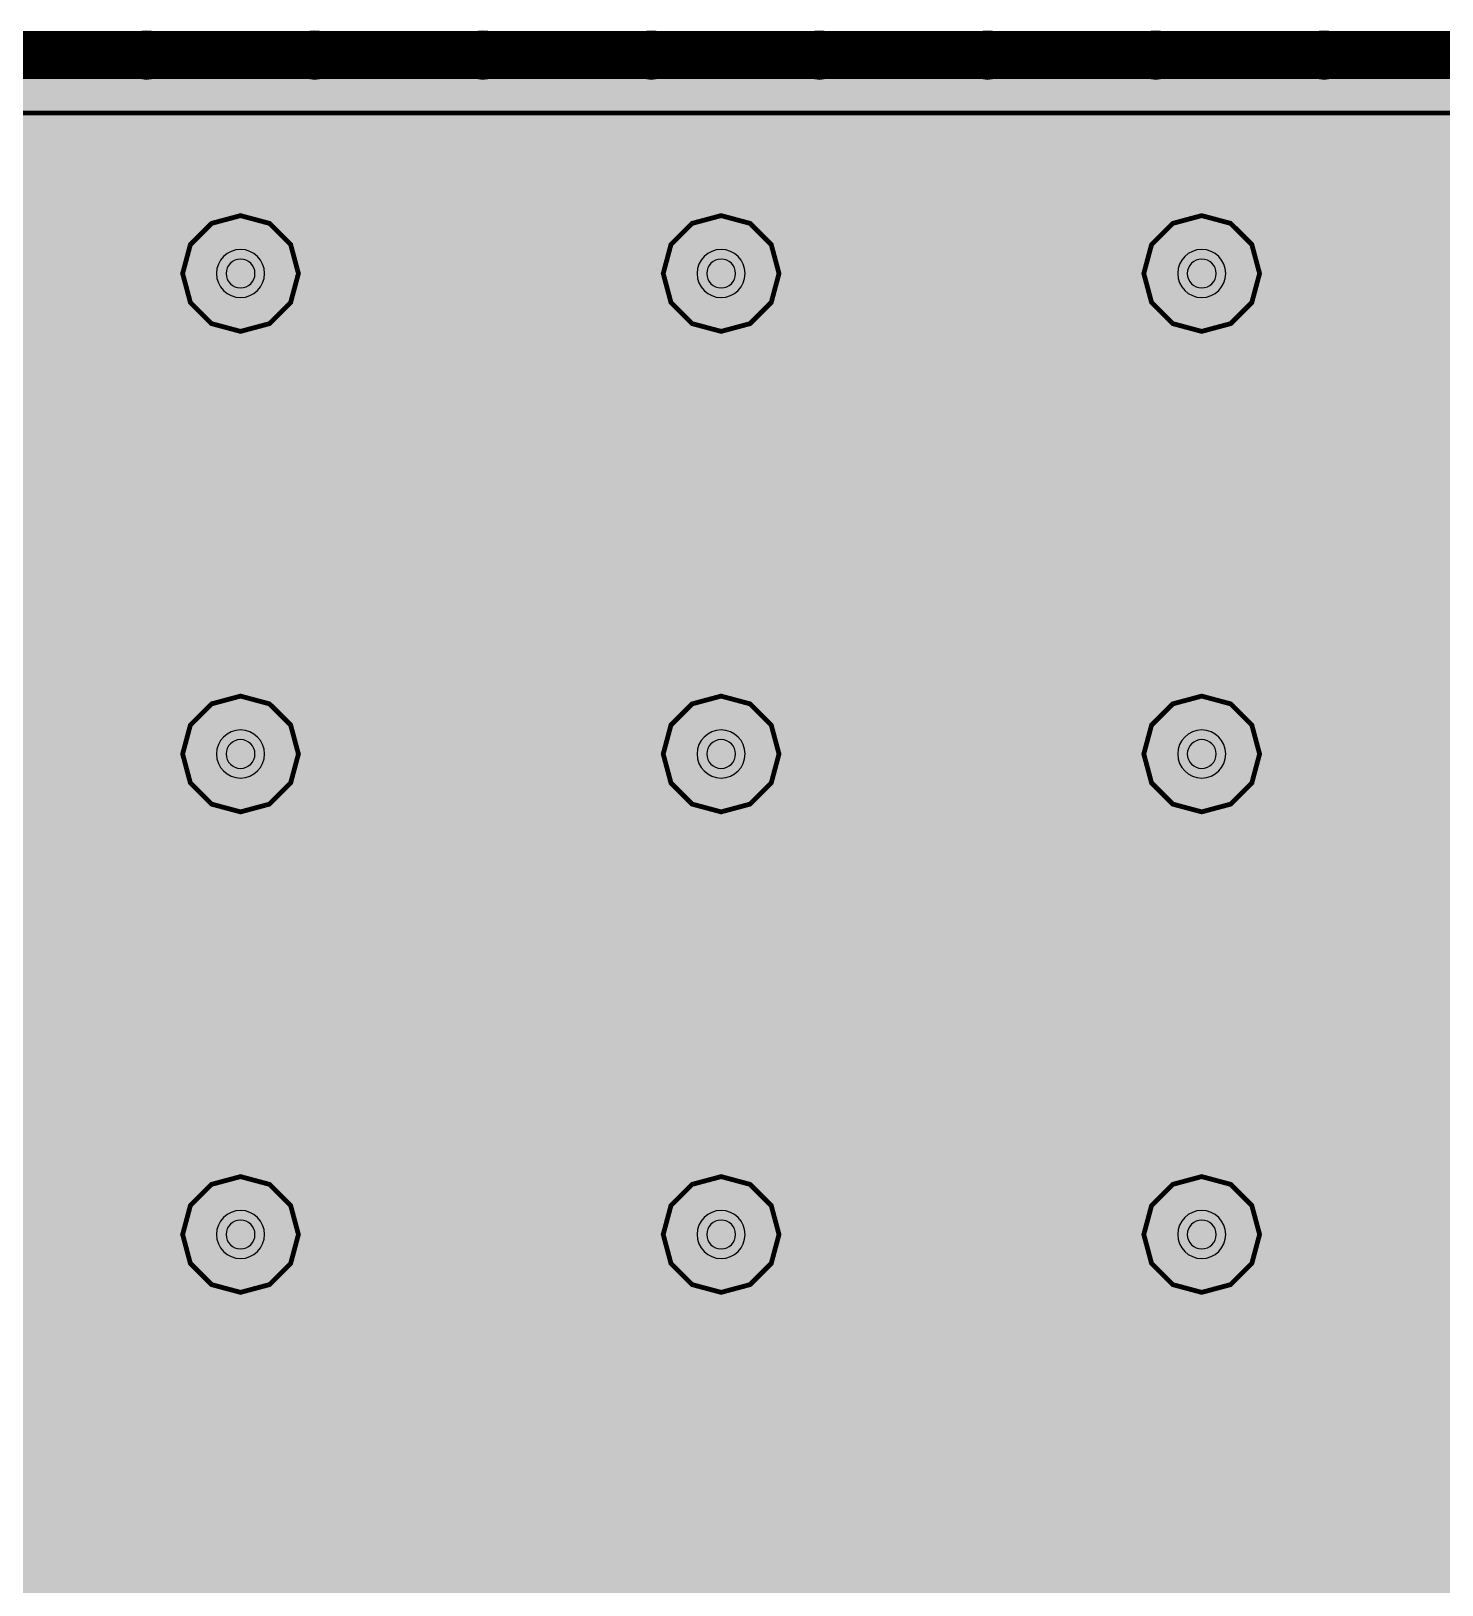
# Model space of a CAD drawing. Header units: millimetres. Extents: x -61 to 56, y -72 to 70.
# Drawn here: x 24.34 to 39.26, y 35.75 to 52.18 of the extents above; entities that cross this region are included whole.
import ezdxf

# ---------------------------------------------------------------- set-up
doc = ezdxf.new("R2010")
doc.units = ezdxf.units.MM
doc.header["$MEASUREMENT"] = 0
for name, color, linetype, true_color in [('02GND', 7, 'Continuous', 0x999966), ('03POWER', 7, 'Continuous', 0x008000), ('Bottom-Layer', 7, 'Continuous', 0x0000ff), ('Hole-Layer', 7, 'Continuous', 0x222222), ('Multi-Layer', 7, 'Continuous', 0xc0c0c0), ('Top-Layer', 7, 'Continuous', 0xff0000)]:
    doc.layers.add(name, color=color, linetype=linetype, true_color=true_color)

msp = doc.modelspace()

# ---------------------------------------------------------------- hatches: boundary and pattern name
at = {"layer": '02GND'}
msp.add_hatch(color=256, dxfattribs=at).paths.add_polyline_path([(-49.642, 52.153), (49.642, 52.153), (49.642, -62.142), (-49.642, -62.142)])
at = {"layer": '03POWER'}
for points in [[(48.499, -56.042), (48.581, -56.348), (48.806, -56.572), (49.112, -56.654), (49.418, -56.571), (49.642, -56.346), (49.642, -62.142), (44.192, -62.142), (44.393, -61.957), (44.493, -61.703), (44.472, -61.43), (45.189, -61.704), (45.95, -61.804), (46.713, -61.727), (47.438, -61.475), (48.085, -61.064), (48.62, -60.514), (49.014, -59.855), (49.245, -59.123), (49.302, -58.358), (49.18, -57.601), (48.887, -56.892), (48.438, -56.269), (47.858, -55.767), (47.177, -55.412), (46.434, -55.224), (45.666, -55.212), (44.917, -55.378), (44.226, -55.712), (43.631, -56.196), (43.164, -56.805), (42.849, -57.504), (42.704, -58.258), (42.737, -59.024), (42.946, -59.763), (43.32, -60.433), (43.838, -60.999), (-43.362, -60.999), (-43.621, -61.056), (-43.831, -61.218), (-43.953, -61.453), (-43.964, -61.718), (-43.863, -61.963), (-43.667, -62.142), (-49.642, -62.142), (-49.642, -56.582), (-49.433, -56.797), (-49.148, -56.888), (-48.853, -56.832), (-49.162, -57.541), (-49.298, -58.303), (-49.253, -59.075), (-49.03, -59.816), (-48.641, -60.484), (-48.107, -61.044), (-47.458, -61.464), (-46.728, -61.722), (-45.959, -61.803), (-45.192, -61.703), (-44.469, -61.428), (-43.83, -60.992), (-43.31, -60.419), (-42.937, -59.741), (-42.732, -58.995), (-42.707, -58.222), (-42.861, -57.464), (-43.188, -56.763), (-43.668, -56.157), (-44.277, -55.679), (-44.979, -55.356), (-45.738, -55.205), (-46.511, -55.234), (-47.256, -55.443), (-47.932, -55.818), (-48.502, -56.341), (-48.5, -56.309), (-48.499, -56.277), (-48.499, 51.315), (-19.403, 51.315), (-19.629, 51.144), (-19.755, 50.889), (-19.751, 50.604), (-19.619, 50.352), (-19.388, 50.187), (-19.658, 49.977), (-19.773, 49.655), (-19.698, 49.322), (-19.455, 49.081), (-19.684, 48.858), (-19.769, 48.551), (-19.689, 48.242), (-19.463, 48.016), (-19.155, 47.934), (-18.847, 48.018), (-18.624, 48.246), (-18.545, 48.556), (-18.633, 48.863), (-18.864, 49.083), (-18.625, 49.324), (-18.551, 49.655), (-18.665, 49.975), (-18.931, 50.185), (-18.698, 50.349), (-18.565, 50.601), (-18.56, 50.887), (-18.685, 51.143), (-18.912, 51.315), (48.426, 51.315), (48.499, 51.242)], [(25.946, 49.618), (26.028, 49.312), (26.252, 49.088), (26.558, 49.006), (26.864, 49.088), (27.088, 49.312), (27.17, 49.618), (27.088, 49.924), (26.864, 50.148), (26.558, 50.23), (26.252, 50.148), (26.028, 49.924)], [(31.026, 49.618), (31.108, 49.312), (31.332, 49.088), (31.638, 49.006), (31.944, 49.088), (32.168, 49.312), (32.25, 49.618), (32.168, 49.924), (31.944, 50.148), (31.638, 50.23), (31.332, 50.148), (31.108, 49.924)], [(36.106, 49.618), (36.188, 49.312), (36.412, 49.088), (36.718, 49.006), (37.024, 49.088), (37.248, 49.312), (37.33, 49.618), (37.248, 49.924), (37.024, 50.148), (36.718, 50.23), (36.412, 50.148), (36.188, 49.924)], [(25.946, 44.538), (26.028, 44.232), (26.252, 44.008), (26.558, 43.926), (26.864, 44.008), (27.088, 44.232), (27.17, 44.538), (27.088, 44.844), (26.864, 45.068), (26.558, 45.15), (26.252, 45.068), (26.028, 44.844)], [(31.026, 44.538), (31.108, 44.232), (31.332, 44.008), (31.638, 43.926), (31.944, 44.008), (32.168, 44.232), (32.25, 44.538), (32.168, 44.844), (31.944, 45.068), (31.638, 45.15), (31.332, 45.068), (31.108, 44.844)], [(36.106, 44.538), (36.188, 44.232), (36.412, 44.008), (36.718, 43.926), (37.024, 44.008), (37.248, 44.232), (37.33, 44.538), (37.248, 44.844), (37.024, 45.068), (36.718, 45.15), (36.412, 45.068), (36.188, 44.844)], [(25.946, 39.458), (26.028, 39.152), (26.252, 38.928), (26.558, 38.846), (26.864, 38.928), (27.088, 39.152), (27.17, 39.458), (27.088, 39.764), (26.864, 39.988), (26.558, 40.07), (26.252, 39.988), (26.028, 39.764)], [(31.026, 39.458), (31.108, 39.152), (31.332, 38.928), (31.638, 38.846), (31.944, 38.928), (32.168, 39.152), (32.25, 39.458), (32.168, 39.764), (31.944, 39.988), (31.638, 40.07), (31.332, 39.988), (31.108, 39.764)], [(36.106, 39.458), (36.188, 39.152), (36.412, 38.928), (36.718, 38.846), (37.024, 38.928), (37.248, 39.152), (37.33, 39.458), (37.248, 39.764), (37.024, 39.988), (36.718, 40.07), (36.412, 39.988), (36.188, 39.764)]]:
    msp.add_hatch(color=256, dxfattribs=at).paths.add_polyline_path(points)
at = {"layer": 'Bottom-Layer'}
msp.add_hatch(color=256, dxfattribs=at).paths.add_polyline_path([(-49.642, -62.142), (-49.642, 52.153), (49.642, 52.153), (49.642, -62.142)])
at = {"layer": 'Top-Layer'}
msp.add_hatch(color=256, dxfattribs=at).paths.add_polyline_path([(-49.642, -62.142), (-49.642, 52.153), (49.642, 52.153), (49.642, -62.142)])

# ---------------------------------------------------------------- linework, layer by layer
at = {"layer": '02GND', "const_width": 0.0508}
msp.add_lwpolyline([(-49.642, 52.153), (49.642, 52.153), (49.642, -62.142), (-49.642, -62.142)], close=True, dxfattribs=at)
at = {"layer": '03POWER'}
for points, const_width in [([(25.565, 51.927), (23.787, 51.927)], 0.508), ([(27.343, 51.927), (25.565, 51.927)], 0.508), ([(29.121, 51.927), (27.343, 51.927)], 0.508), ([(30.899, 51.927), (29.121, 51.927)], 0.508), ([(32.677, 51.927), (30.899, 51.927)], 0.508), ([(34.455, 51.927), (32.677, 51.927)], 0.508), ([(36.233, 51.927), (34.455, 51.927)], 0.508), ([(38.011, 51.927), (36.233, 51.927)], 0.508), ([(39.789, 51.927), (38.011, 51.927)], 0.508), ([(-18.912, 51.315), (48.426, 51.315), (48.499, 51.242), (48.499, -56.042)], 0.0508)]:
    msp.add_lwpolyline(points, dxfattribs=dict(at, const_width=const_width))
at = {"layer": '03POWER', "const_width": 0.0508}
for points in [[(25.946, 49.618), (26.028, 49.312), (26.252, 49.088), (26.558, 49.006), (26.864, 49.088), (27.088, 49.312), (27.17, 49.618), (27.088, 49.924), (26.864, 50.148), (26.558, 50.23), (26.252, 50.148), (26.028, 49.924)], [(31.026, 49.618), (31.108, 49.312), (31.332, 49.088), (31.638, 49.006), (31.944, 49.088), (32.168, 49.312), (32.25, 49.618), (32.168, 49.924), (31.944, 50.148), (31.638, 50.23), (31.332, 50.148), (31.108, 49.924)], [(36.106, 49.618), (36.188, 49.312), (36.412, 49.088), (36.718, 49.006), (37.024, 49.088), (37.248, 49.312), (37.33, 49.618), (37.248, 49.924), (37.024, 50.148), (36.718, 50.23), (36.412, 50.148), (36.188, 49.924)], [(25.946, 44.538), (26.028, 44.232), (26.252, 44.008), (26.558, 43.926), (26.864, 44.008), (27.088, 44.232), (27.17, 44.538), (27.088, 44.844), (26.864, 45.068), (26.558, 45.15), (26.252, 45.068), (26.028, 44.844)], [(31.026, 44.538), (31.108, 44.232), (31.332, 44.008), (31.638, 43.926), (31.944, 44.008), (32.168, 44.232), (32.25, 44.538), (32.168, 44.844), (31.944, 45.068), (31.638, 45.15), (31.332, 45.068), (31.108, 44.844)], [(36.106, 44.538), (36.188, 44.232), (36.412, 44.008), (36.718, 43.926), (37.024, 44.008), (37.248, 44.232), (37.33, 44.538), (37.248, 44.844), (37.024, 45.068), (36.718, 45.15), (36.412, 45.068), (36.188, 44.844)], [(25.946, 39.458), (26.028, 39.152), (26.252, 38.928), (26.558, 38.846), (26.864, 38.928), (27.088, 39.152), (27.17, 39.458), (27.088, 39.764), (26.864, 39.988), (26.558, 40.07), (26.252, 39.988), (26.028, 39.764)], [(31.026, 39.458), (31.108, 39.152), (31.332, 38.928), (31.638, 38.846), (31.944, 38.928), (32.168, 39.152), (32.25, 39.458), (32.168, 39.764), (31.944, 39.988), (31.638, 40.07), (31.332, 39.988), (31.108, 39.764)], [(36.106, 39.458), (36.188, 39.152), (36.412, 38.928), (36.718, 38.846), (37.024, 38.928), (37.248, 39.152), (37.33, 39.458), (37.248, 39.764), (37.024, 39.988), (36.718, 40.07), (36.412, 39.988), (36.188, 39.764)]]:
    msp.add_lwpolyline(points, close=True, dxfattribs=at)
at = {"layer": 'Bottom-Layer', "const_width": 0.0508}
msp.add_lwpolyline([(-49.642, -62.142), (-49.642, 52.153), (49.642, 52.153), (49.642, -62.142)], close=True, dxfattribs=at)
at = {"layer": 'Hole-Layer'}
for points in [[(25.413, 51.927, 1), (25.718, 51.927, 1)], [(27.191, 51.927, 1), (27.496, 51.927, 1)], [(28.969, 51.927, 1), (29.274, 51.927, 1)], [(30.747, 51.927, 1), (31.052, 51.927, 1)], [(32.525, 51.927, 1), (32.83, 51.927, 1)], [(34.303, 51.927, 1), (34.608, 51.927, 1)], [(36.081, 51.927, 1), (36.386, 51.927, 1)], [(37.859, 51.927, 1), (38.164, 51.927, 1)], [(26.406, 49.618, 1), (26.711, 49.618, 1)], [(31.486, 49.618, 1), (31.791, 49.618, 1)], [(36.566, 49.618, 1), (36.871, 49.618, 1)], [(26.406, 44.538, 1), (26.711, 44.538, 1)], [(31.486, 44.538, 1), (31.791, 44.538, 1)], [(36.566, 44.538, 1), (36.871, 44.538, 1)], [(26.406, 39.458, 1), (26.711, 39.458, 1)], [(31.486, 39.458, 1), (31.791, 39.458, 1)], [(36.566, 39.458, 1), (36.871, 39.458, 1)]]:
    msp.add_lwpolyline(points, format="xyb", close=True, dxfattribs=at)
at = {"layer": 'Multi-Layer'}
for points in [[(25.311, 51.927, 1), (25.819, 51.927, 1)], [(27.089, 51.927, 1), (27.597, 51.927, 1)], [(28.867, 51.927, 1), (29.375, 51.927, 1)], [(30.645, 51.927, 1), (31.153, 51.927, 1)], [(32.423, 51.927, 1), (32.931, 51.927, 1)], [(34.201, 51.927, 1), (34.709, 51.927, 1)], [(35.979, 51.927, 1), (36.487, 51.927, 1)], [(37.757, 51.927, 1), (38.265, 51.927, 1)], [(26.304, 49.618, 1), (26.812, 49.618, 1)], [(31.384, 49.618, 1), (31.892, 49.618, 1)], [(36.464, 49.618, 1), (36.972, 49.618, 1)], [(26.304, 44.538, 1), (26.812, 44.538, 1)], [(31.384, 44.538, 1), (31.892, 44.538, 1)], [(36.464, 44.538, 1), (36.972, 44.538, 1)], [(26.304, 39.458, 1), (26.812, 39.458, 1)], [(31.384, 39.458, 1), (31.892, 39.458, 1)], [(36.464, 39.458, 1), (36.972, 39.458, 1)]]:
    msp.add_lwpolyline(points, format="xyb", close=True, dxfattribs=at)
at = {"layer": 'Top-Layer', "const_width": 0.0508}
msp.add_lwpolyline([(-49.642, -62.142), (-49.642, 52.153), (49.642, 52.153), (49.642, -62.142)], close=True, dxfattribs=at)

doc.saveas('drawing.dxf')
